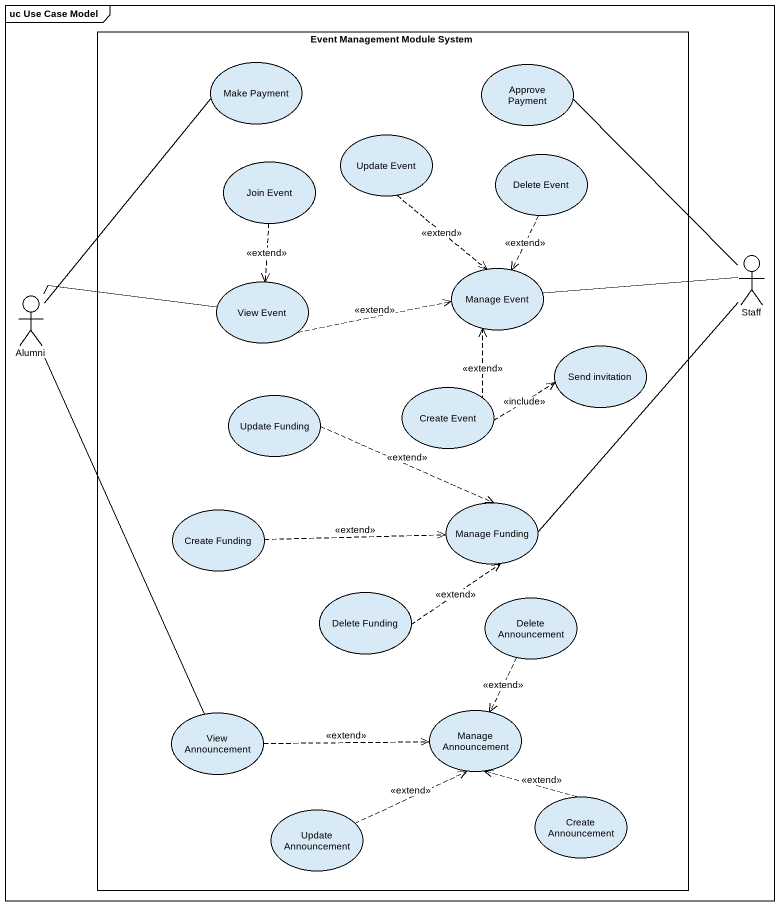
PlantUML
@startuml
mainframe uc Use Case Model
rectangle "Event Management Module System" as Event_Management_Module {
  usecase "Make Payment" as Make_Payment
  usecase "Approve Payment" as Approve_Payment
  usecase "Update Event" as Update_Event
  usecase "Join Event" as Join_Event
  usecase "Delete Event" as Delete_Event
  usecase "View Event" as View_Event
  usecase "Manage Event" as Manage_Event
  usecase "Send invitation" as Send_invitation
  usecase "Update Funding" as Update_Funding
  usecase "Create Event" as Create_Event
  usecase "Create Funding" as Create_Funding
  usecase "Manage Funding" as Manage_Funding
  usecase "Delete Funding" as Delete_Funding
  usecase "Delete Announcement" as Delete_Announcement
  usecase "View Announcement" as View_Announcement
  usecase "Manage Announcement" as Manage_Announcement
  usecase "Update Announcement" as Update_Announcement
  usecase "Create Announcement" as Create_Announcement
}
actor Staff
actor Alumni
Update_Event ..> Manage_Event : <<extend>>
Join_Event ..> View_Event : <<extend>>
Delete_Event ..> Manage_Event : <<extend>>
Staff -up- Approve_Payment
Staff -left- Manage_Event
Staff -- Manage_Funding
Alumni -up- Make_Payment
Alumni -right- View_Event
Alumni -- View_Announcement
View_Event .right.> Manage_Event : <<extend>>
Update_Funding .right.> Manage_Funding : <<extend>>
Create_Event .up.> Manage_Event : <<extend>>
Create_Event .right.> Send_invitation : <<include>>
Create_Funding .right.> Manage_Funding : <<extend>>
Delete_Funding .up.> Manage_Funding : <<extend>>
Delete_Announcement ..> Manage_Announcement : <<extend>>
View_Announcement .right.> Manage_Announcement : <<extend>>
Update_Announcement .up.> Manage_Announcement : <<extend>>
Create_Announcement .up.> Manage_Announcement : <<extend>>
@enduml
